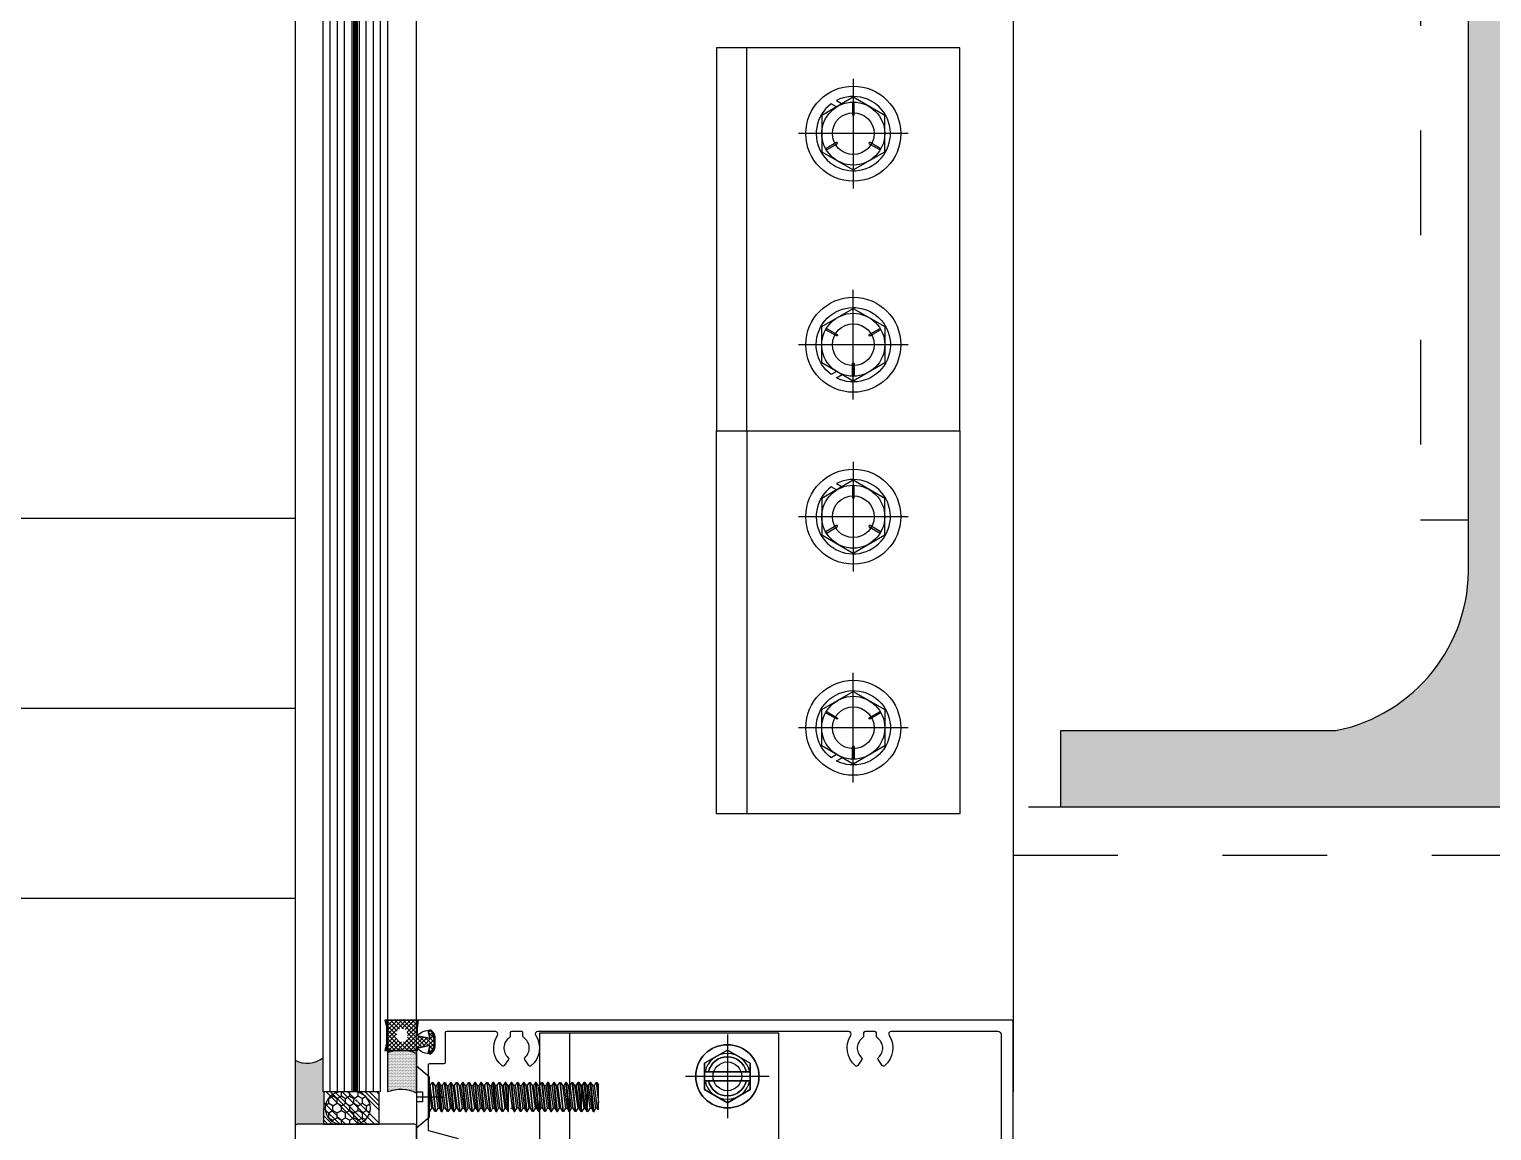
# Model space of a CAD drawing. Header units: millimetres. Extents: x -101 to 3415, y -52 to 1366.
# Drawn here: x 226.011 to 227.408, y 94.789 to 95.84 of the extents above; entities that cross this region are included whole.
import ezdxf

# ---------------------------------------------------------------- set-up
doc = ezdxf.new("R2010")
doc.units = ezdxf.units.MM
doc.linetypes.add('OCULTA2', pattern=[0.30000000000000004, 0.2, -0.1])
for name, color, linetype in [('00_ARQ', 8, 'Continuous'), ('A-CANCELERIA', 2, 'Continuous'), ('A-ESTRUCTURA', 6, 'Continuous')]:
    doc.layers.add(name, color=color, linetype=linetype)

# ---------------------------------------------------------------- blocks, each defined once
blk = doc.blocks.new('A$C4DC86443')
at = {"layer": 'A-ESTRUCTURA', "color": 8, "linetype": 'OCULTA2', "ltscale": 0.1}
for points in [[(0.004850000000004684, -0.3530000000000101), (0.004850000000004684, -0.05300000000001009), (0.0148500000000098, -0.05300000000001009), (0.0148500000000098, -0.3530000000000101)], [(-0.1000000000000085, -0.413), (0.1000000000000085, -0.413), (0.1000000000000085, -0.423), (-0.1000000000000085, -0.423)]]:
    blk.add_lwpolyline(points, close=True, dxfattribs=at)
blk = doc.blocks.new('AUDIT_I_220507212152-0')
at = {"layer": 'A-CANCELERIA'}
h = blk.add_hatch(dxfattribs=at)
h.set_pattern_fill('ANSI37', color=256, scale=0.0001999999999974023, angle=-90.00000000000001, style=0)
h.set_pattern_definition([(45.00000000000001, (250.76029820871, -66.06242761455995), (0.0004490128060476256, -0.0004490128060476256), []), (315, (250.76029820871, -66.06242761455995), (-0.0004490128060476256, -0.0004490128060476256), [])])
edge = h.paths.add_edge_path()
edge.add_line((282.3270639392422, -71.54865477431706), (282.3272671392422, -71.55043277431703))
edge.add_line((282.3272671392422, -71.550432774317), (282.3272671392422, -71.55164492880733))
edge.add_arc((282.3268861392421, -71.55164492880736), 0.000380999999994682, 281.39988778879234, 359.99999999986323, ccw=False)
edge.add_line((282.3269614459573, -71.55201841227237), (282.3247601405972, -71.55246226880534))
edge.add_arc((282.3247350383588, -71.552337774317), 0.0001269999999980112, 165.3678343818758, 281.3998877891481, ccw=False)
edge.add_line((282.3246121572853, -71.55230569251852), (282.3248936467103, -71.55122751971247))
edge.add_arc((282.32452500349, -71.551131274317), 0.0003809999999947416, 345.3678343822813, 525.3678343821576)
edge.add_line((282.3241563602696, -71.55103502892156), (282.323584139242, -71.55322677431697))
edge.add_line((282.3235841392421, -71.553226774317), (282.3241563602697, -71.55541851971243))
edge.add_arc((282.32452500349, -71.55532227431694), 0.0003809999999951913, 194.6321656178423, 374.63216561771)
edge.add_line((282.3248936467103, -71.5552260289215), (282.3246121572854, -71.55414785611545))
edge.add_arc((282.3247350383588, -71.55411577431697), 0.0001269999999979441, 78.60011221103349, 194.6321656173303, ccw=False)
edge.add_line((282.3247601405972, -71.55399127982865), (282.3269614459573, -71.55443513636162))
edge.add_arc((282.3268861392421, -71.55480861982663), 0.0003809999999945206, 360, 438.60011221118066, ccw=False)
edge.add_line((282.3272671392422, -71.55480861982663), (282.3272671392422, -71.55500477431697))
edge.add_line((282.3272671392422, -71.55500477431694), (282.3336171404256, -71.55500477431694))
edge.add_line((282.3336171404255, -71.55500477431694), (282.3336171404255, -71.55322677984022))
edge.add_line((282.3336171392421, -71.553226774317), (282.3336171392421, -71.55043277431703))
edge.add_line((282.3336171404255, -71.550432774317), (282.3336171404255, -71.54865477431703))
edge.add_line((282.3336171404255, -71.54865477431706), (282.3270639392421, -71.54865477431706))
edge = h.paths.add_edge_path(flags=16)
edge.add_line((282.331585139242, -71.55157577431702), (282.331585139242, -71.55208377431701))
edge.add_arc((282.330442139242, -71.55208377431698), 0.00114299999998541, 180, 360, ccw=False)
edge.add_line((282.329299139242, -71.55208377431698), (282.329299139242, -71.55157577431699))
edge.add_arc((282.330442139242, -71.55157577431702), 0.001142999999985183, 0, 180, ccw=False)

msp = doc.modelspace()

# ---------------------------------------------------------------- hatches: boundary and pattern name
at = {"layer": '00_ARQ'}
h = msp.add_hatch(dxfattribs=at)
h.set_pattern_fill('PLASTI', color=9, scale=0.2286459215875386)
h.set_pattern_definition([(0, (-3488.395460651146, -6.623347380706074), (0, 1.451901602080869), []), (0, (-3488.395460651146, -6.441859680445821), (0, 1.451901602080869), []), (0, (-3488.395460651146, -6.260371980186391), (0, 1.451901602080869), []), (0, (-3488.395460651146, -5.715908879404809), (0, 1.451901602080869), [])])
edge = h.paths.add_edge_path()
edge.add_line((226.264863185037, 169.1230504401843), (226.2648633632448, 80.53740597466133))
edge.add_line((226.2648633632448, 80.53740597466133), (213.917933543058, 80.53740597434918))
edge.add_line((213.917933543058, 80.53740597434918), (213.9179334248256, 179.9983814496445))
edge.add_line((213.9179334248256, 179.9983814496445), (255.1870279724881, 179.9983814496445))
edge.add_line((255.1870279724881, 179.9983814496445), (255.1870279724881, 163.5358751338373))
edge.add_line((255.1870279724881, 163.5358751338373), (242.2387789263361, 163.535875095341))
edge.add_line((242.2387789263361, 163.535875095341), (242.2387789263361, 175.3340046492597))
edge.add_line((242.2387789263361, 175.3340046492597), (234.0075257491843, 175.3340046492588))
edge.add_line((234.0075257491843, 175.3340046492588), (234.0075257491843, 163.535875095341))
edge.add_line((234.0075257491843, 163.535875095341), (227.23491947146, 163.5358742858918))
edge.add_line((227.23491947146, 163.5358742858918), (227.2349194471125, 163.7409483788618))
edge.add_line((227.2349194471125, 163.7409483788618), (226.9508009497627, 163.7409483788972))
edge.add_line((226.9508009497627, 163.7409483788972), (226.9508009497627, 169.1157337706937))
edge.add_line((226.9508009497627, 169.1157337706937), (227.002392721976, 169.1157337706937))
edge.add_arc((227.0023927219756, 169.1111608522638), 0.004572918429943229, 38.45059877829539, 89.99999999501449, ccw=False)
edge.add_line((227.0059739783809, 169.1140044741666), (227.1182459832772, 168.9099982576534))
edge.add_arc((227.1212533024272, 168.9116532942308), 0.003432654154160998, 208.8255805424185, 279.6250182301404)
edge.add_line((227.1218272396837, 168.9082689611255), (227.1886321916629, 168.9082689611255))
edge.add_line((227.1886321916629, 168.9082689611255), (227.1886321916629, 168.9155856306161))
edge.add_line((227.1886321916629, 168.9155856306161), (227.1253602710277, 168.9155856306161))
edge.add_arc((227.1253602710269, 168.9201585490485), 0.004572918432387496, 218.450598806381, 270.00000000997096, ccw=False)
edge.add_line((227.1217790146211, 168.9173149271424), (227.0095070097232, 169.1213211436581))
edge.add_arc((227.0064996905765, 169.119666107083), 0.003432654150171312, 28.82558053358185, 99.62501824054763)
edge.add_line((227.00592575332, 169.1230504401843), (226.264863185037, 169.1230504396803))
h = msp.add_hatch(color=9, dxfattribs=at)
edge = h.paths.add_edge_path()
edge.add_line((227.4302714479123, 96.78622243875667), (227.4302714479123, 95.32942415636214))
edge.add_arc((227.5877235092366, 95.32516294734302), 0.157509712454721, 178.4497522056292, 258.7548825868334)
edge.add_line((227.5570080534536, 95.17067712180032), (227.8196554523776, 95.17067712180032))
edge.add_line((227.8196554523776, 95.17067712180032), (227.8196554523776, 95.09751042689186))
edge.add_line((227.8196554523776, 95.09751042689186), (226.9965301346604, 95.09751042689186))
edge.add_line((226.9965301346604, 95.09751042689186), (226.9965301346604, 95.17067712180032))
edge.add_line((226.9965301346604, 95.17067712180032), (227.2591775335859, 95.17067712180032))
edge.add_arc((227.2284620778021, 95.32516294734208), 0.1575097124539426, 281.2451174135171, 361.5502477947198)
edge.add_line((227.3859141391256, 95.32942415636214), (227.3859141391256, 96.78622243875667))
edge.add_arc((227.2591775335855, 96.78622243875705), 0.1267366055400601, 359.9999999998265, 449.9999999998329)
edge.add_line((227.2591775335859, 96.91295904429711), (226.9965301346604, 96.91295904429711))
edge.add_line((226.9965301346604, 96.91295904429711), (226.9965301346604, 96.98612573920558))
edge.add_line((226.9965301346604, 96.98612573920558), (227.8196554523776, 96.98612573920558))
edge.add_line((227.8196554523776, 96.98612573920558), (227.8196554523776, 96.91295904429711))
edge.add_line((227.8196554523776, 96.91295904429711), (227.5570080534536, 96.91295904429711))
edge.add_arc((227.5570080534532, 96.78622243875625), 0.1267366055408559, 89.99999999980727, 179.9999999998137)
h = msp.add_hatch(dxfattribs=at)
h.set_pattern_fill('DOTS', color=9, scale=0.0004572918431691373, style=0)
h.set_pattern_definition([(180, (359.6272153526572, 103.249247425415), (-0.0003629754005155028, 0.0007259508010310053), [0, -0.0007259508010310056])])
edge = h.paths.add_edge_path()
edge.add_ellipse((226.3657652632752, 94.82931503898537), major_axis=(0.02549881139141499, 0.02549881139141496), ratio=0.9999999999973826, start_angle=20.33483453694745, end_angle=38.53274621865355)
edge.add_line((226.3698269797853, 94.86514632732025), (226.3617035467675, 94.86514632732025))
edge.add_ellipse((226.3657652632752, 94.82931503898537), major_axis=(-0.02549881139118176, 0.02549881139118176), ratio=0.9999999999814314, start_angle=-38.53274621911055, end_angle=-24.77257608018614)
edge.add_line((226.3532973491021, 94.86315185149608), (226.3532973491021, 94.82558607555336))
edge.add_ellipse((226.3657652632752, 94.79174926304367), major_axis=(0.02549881139108991, 0.02549881139108991), ratio=0.9999999999992651, start_angle=380.3348345365245, end_angle=425.22742392059166, ccw=False)
edge.add_line((226.3808139485471, 94.82451991815347), (226.3808139485471, 94.8620856940962))
h = msp.add_hatch(dxfattribs=at)
h.set_pattern_fill('DOTS', color=9, scale=0.1234505390398564, style=0)
h.set_pattern_definition([(270, (359.6272153526572, 108.3529020515836), (-0.000653355720927905, -0.0003266778604639525), [0, -0.0006533557209279045])])
edge = h.paths.add_edge_path()
edge.add_line((226.2921074237062, 94.8255831908835), (226.291471508735, 94.82558607555424))
edge.add_line((226.2914715087336, 94.82558607555438), (226.2914715087336, 94.84182457654549))
edge.add_line((226.2914715087336, 94.8418245765452), (226.2914715087336, 94.85806307753631))
edge.add_ellipse((226.2764012014143, 94.87774302788154), major_axis=(-0.01752733020670754, 0.01752733020670753), ratio=0.9999999999987094, start_angle=107.2597372482914, end_angle=172.4437937231586, ccw=False)
edge.add_line((226.264863561812, 94.85580453475131), (226.2648631850356, 94.79472343842801))
edge.add_line((226.264863185037, 94.79472343842858), (226.2913798806829, 94.79472343842858))
edge.add_line((226.291379880684, 94.79472343842858), (226.2921074237065, 94.82558319088348))
h = msp.add_hatch(dxfattribs=at)
h.set_pattern_fill('CALZAS', color=9, scale=0.1234505390398564, style=0)
h.set_pattern_definition([(135, (366.2342295572031, 88.71801132759538), (0.01662926188292936, 0.01662926188292935), [0.1234505390398564, -0.03086263475996409, 0.06172526951992818, -0.03086263475996409]), (135, (366.2363082149099, 88.72008998530298), (0.01662926188292936, 0.01662926188292935), [0.1543131737998204, -0.03086263475996409, 0.03086263475996409, -0.03086263475996409]), (135, (366.2383868726182, 88.72216864301058), (0.01662926188292936, 0.01662926188292935), [0.09258790427989226, -0.007715658689991023, 0.01543131737998205, -0.007715658689991023]), (135, (366.2419604175921, 88.72574218798438), (0.01662926188292936, 0.01662926188292935), [0.2469010780797127, -0.007715658689991023]), (135, (366.2446228457386, 88.72840461613254), (0.01662926188292936, 0.01662926188292935), [0.06172526951992818, -0.001234505390398564, 0, -0.001234505390398564, 0, -0.001234505390398564])])
h.paths.add_polyline_path([(226.3451541407119, 94.82558607555366), (226.2921074367918, 94.82558607555366), (226.291967436087, 94.79472344079326), (226.3451541407119, 94.79472344079326)])
h = msp.add_hatch(dxfattribs=at)
h.set_pattern_fill('HONEY', color=9, scale=0.001458077232754209, angle=90, style=0)
h.set_pattern_definition([(90, (380.9788904125732, 109.2723725757506), (0.004009172901497956, 0.00694409282099192), [0.004629395213994613, -0.009258790427989225]), (330.0000000000001, (380.9788904125732, 109.2723725757506), (0.004009174338467176, -0.006944091991357357), [0.004629395213994613, -0.009258790427989227]), (30.00000000000001, (380.9788904125732, 109.2723725757506), (0.00801834723996513, 8.296345651889533e-10), [-0.009258790427989223, 0.004629395213994612])])
edge = h.paths.add_edge_path()
edge.add_line((226.3213197484044, 94.82558607555366), (226.3089721129015, 94.82558607555366))
edge.add_arc((226.3089721129015, 94.81015475817347), 0.01543131738019099, 90, 270)
edge.add_line((226.3089721129015, 94.79472344079326), (226.3213197484044, 94.79472344079326))
edge.add_arc((226.3213197484044, 94.81015475817347), 0.0154313173802052, 270, 450)

# ---------------------------------------------------------------- linework, layer by layer
at = {"layer": '00_ARQ', "color": 9}
for p, q in [((226.5545848489521, 94.80843589859938), (226.5545848489521, 94.83244439595582)), ((226.3808139485471, 94.82081656588385), (226.4068539752637, 94.82081656588302))]:
    msp.add_line(p, q, dxfattribs=at)
for points in [[(226.3808139485421, 94.76893855976748), (226.3808139485421, 94.79298572942648, 0.4142135623766002), (226.3790762395424, 94.79472343842868, -2.393763305771752e-12), (226.2666008940384, 94.79472343842868, 0.4142135620982981), (226.264863185037, 94.79298572942648)], [(226.9508009497989, 94.60554174795355), (226.9508009497989, 94.89244665035896, 0.4142135623730611), (226.9490632407942, 94.89418435936281), (226.383100407763, 94.89418435936281, 0.4142135623661009), (226.3808139485471, 94.891897900147), (226.3808139485471, 94.88233684228871, 0.6693764950696606), (226.3837922817631, 94.88110894836234, -0.1997729274168758), (226.3912085895334, 94.88419527633927), (226.3924291613638, 94.88419527633927, -0.4142135623728854), (226.3982367677721, 94.87838766993094), (226.3982367677721, 94.86816628265242, -0.4142135623730951), (226.3924291613638, 94.86235867624409), (226.3912085895334, 94.86235867624409, -0.1997729274166992), (226.3837922817631, 94.86544500422103, 0.66937649506806), (226.3808139485471, 94.86421711029466), (226.3808139485471, 94.77816971841277, 0.414213562393296)], [(226.939838749734, 94.6183809898118), (226.939838749734, 94.87960740851143, 0.4142135623687304), (226.9362089957292, 94.88323716251787), (226.8343395850044, 94.8832371625187, 0.5970487495917217), (226.8323112051625, 94.87947269712826, -0.3856128826082559), (226.8278171990338, 94.85046649898995, -0.4340307394782364), (226.8258320155122, 94.85074185995363), (226.8218018575537, 94.85645955845617, -0.3846867488488713), (226.8220228920362, 94.85828507499437, 0.496295237586124), (226.8207433486107, 94.87758632255192, -0.2519731040391186), (226.8201272560855, 94.8787312394046), (226.8201272560855, 94.88186528699744, 0.4142135623731348), (226.8187553805576, 94.88323716252692), (226.8093550905118, 94.88323716252692, 0.414213562373199), (226.8079832149839, 94.88186528699744), (226.8079832149839, 94.87873123940378, -0.2519741287133183), (226.8073671180458, 94.87758631964046, 0.4962888914232228), (226.806087396355, 94.85828523381183, -0.3847374017106069), (226.8063086135173, 94.85645955845699), (226.8022784555556, 94.85074185995445, -0.4339374045957674), (226.8002936068674, 94.85046622765427, -0.3856198827278503), (226.7957993219585, 94.87947278223265, 0.5970355652160719), (226.7937708785685, 94.8832371625195), (226.4966678360814, 94.8832371625261, 0.5970659097665683), (226.4946393333355, 94.87947269712826, -0.3856128826082559), (226.4901453272068, 94.85046649898995, -0.4340307394782364), (226.4881601436886, 94.85074185995363), (226.4841299857301, 94.85645955845617, -0.3846867488488713), (226.4843510202126, 94.85828507499437, 0.496295237586124), (226.4830714767887, 94.87758632255192, -0.2519731040391186), (226.4824553842618, 94.8787312394046), (226.4824553842618, 94.88186528699744, 0.4142135623731348), (226.4810835087324, 94.88323716252692), (226.4716832186881, 94.88323716252692, 0.414213562373199), (226.4703113431586, 94.88186528699744), (226.4703113431586, 94.87873123940378, -0.2519741287133183), (226.4696952462222, 94.87758631964046, 0.4962888914232228), (226.4684155245313, 94.85828523381183, -0.3847374017106069), (226.468636741692, 94.85645955845699), (226.4646065837319, 94.85074185995445, -0.4339374045957674), (226.4626217350437, 94.85046622765427, -0.3856198827278503), (226.4581274501348, 94.87947278223265, 0.59705485506957), (226.456098868586, 94.88323716252692), (226.4095977263244, 94.88323716252775, 0.4142135623757464), (226.4082258507948, 94.88186528699826), (226.4082258507948, 94.85374146875003, -0.4142135623559416), (226.4068539752637, 94.85236959322137), (226.3931480241415, 94.85236959322054, 0.4142135623567552), (226.3917761486103, 94.85099771769106), (226.3917761486103, 94.78953574690742, 0.339454258848186), (226.3923957236284, 94.7887283010245), (226.4207217673928, 94.78113836047194, 0.2218367978397575)], [(226.264863185037, 94.79298572942565), (226.264863185037, 94.70500277880251, 0.4142135623758992)]]:
    msp.add_lwpolyline(points, format="xyb", dxfattribs=at)
for points in [[(226.264863185037, 169.1230504401843), (226.2648633632448, 80.53740597466133), (213.917933543058, 80.53740597434918), (213.9179334248256, 179.9983814496445)], [(226.3808294030013, 94.82558607555366), (226.380829403003, 97.69351276583605), (226.9508884739885, 97.69351276583605), (226.9508009497989, 96.51735724395041)], [(226.2914715087929, 94.82558607555366), (226.2914715087929, 97.65715808939589), (226.3189090109687, 97.65715808939589), (226.3189090109687, 94.82558607555366)], [(226.2983308843368, 94.82558607555366), (226.2983308843368, 97.65715808939589)], [(226.3051902598808, 94.82558607555366), (226.3051902598808, 97.65715808939589)], [(226.3120496354247, 94.82558607555366), (226.3120496354263, 97.65715808939589)], [(226.3532973491598, 94.82558607555366), (226.3532973491615, 97.65715808939589), (226.3258598469857, 97.65715808939589), (226.3258598469857, 94.82558607555366)], [(226.3327192225313, 94.82558607555366), (226.3327192225313, 97.65715808939589)], [(226.3395785980736, 94.82558607555366), (226.3395785980736, 97.65715808939589)], [(226.3464379736175, 94.82558607555366), (226.3464379736191, 97.65715808939589)], [(226.9508009497989, 96.03079872280908), (226.9508009504693, 94.82558607555366)], [(226.7981116336705, 95.79313537177308), (226.7981116336705, 95.68845326626536)], [(226.8504526864235, 95.74079431901922), (226.7457705809157, 95.74079431901922)], [(226.7981116336705, 95.48682920397086), (226.7981116336705, 95.59151130947858)], [(226.8504526864235, 95.53917025672472), (226.7457705809157, 95.53917025672472)], [(226.7981116336705, 95.42730189724146), (226.7981116336705, 95.32261979173373)], [(226.8504526864235, 95.37496084448841), (226.7457705809157, 95.37496084448841)], [(226.7981116336705, 95.12099572943923), (226.7981116336705, 95.22567783494696)], [(226.8504526864235, 95.17333678219391), (226.7457705809157, 95.17333678219391)], [(226.5272806697327, 94.6163795646375), (226.5272806697327, 94.88160883367586)], [(226.6778001727741, 94.88033620343252), (226.6778001727741, 94.8005689321483)], [(226.7176838084188, 94.84045256779041), (226.6379165371329, 94.84045256779041)], [(226.6995786968063, 94.84480827259665), (226.6560216487437, 94.84480827259665)], [(226.6995786968063, 94.83609686298497), (226.6560216487437, 94.83609686298497)], [(226.3939323965408, 94.83156343089014), (226.3932064457384, 94.83156343089014)], [(226.3935694211405, 94.80692624169795), (226.3953842981419, 94.81006970087672), (226.3932064457384, 94.826189998387)], [(226.395747273544, 94.83470689006809), (226.3986510767464, 94.80692624169795)], [(226.3993770275471, 94.80692624169795), (226.3964732243446, 94.83470689006809)], [(226.3982881013478, 94.83156343089014), (226.3997400029491, 94.83156343089014)], [(226.4044586831548, 94.80692624169795), (226.4015548799506, 94.83470689006809)], [(226.4051846339571, 94.80692624169795), (226.4022808307529, 94.83470689006809)], [(226.4055476093557, 94.83156343089014), (226.4040957077561, 94.83156343089014)], [(226.4073624863606, 94.83470689006809), (226.4102662895648, 94.80692624169795)], [(226.4109922403637, 94.80692624169795), (226.4080884371613, 94.83470689006809)], [(226.4099033141628, 94.83156343089014), (226.4113552157658, 94.83156343089014)], [(226.4160738959731, 94.80692624169795), (226.4131700927672, 94.83470689006809)], [(226.4167998467738, 94.80692624169795), (226.4138960435679, 94.83470689006809)], [(226.4171628221741, 94.83156343089014), (226.4157109205728, 94.83156343089014)], [(226.4189776991756, 94.83470689006809), (226.4218815023797, 94.80692624169795)], [(226.4226074531821, 94.80692624169795), (226.4197036499779, 94.83470689006809)], [(226.4215185269794, 94.83156343089014), (226.4229704285824, 94.83156343089014)], [(226.4276891087881, 94.80692624169795), (226.4247853055856, 94.83470689006809)], [(226.4284150595904, 94.80692624169795), (226.4255112563862, 94.83470689006809)], [(226.4287780349907, 94.83156343089014), (226.4273261333894, 94.83156343089014)], [(226.4305929119939, 94.83470689006809), (226.4334967151964, 94.80692624169795)], [(226.4342226659987, 94.80692624169795), (226.4313188627946, 94.83470689006809)], [(226.4331337397961, 94.83156343089014), (226.4345856413991, 94.83156343089014)], [(226.4393043216064, 94.80692624169795), (226.4364005184005, 94.83470689006809)], [(226.4400302724054, 94.80692624169795), (226.4371264692029, 94.83470689006809)], [(226.4389413462061, 94.83156343089014), (226.4403932478057, 94.83156343089014)], [(226.4451119280147, 94.80692624169795), (226.4422081248089, 94.83470689006809)], [(226.4458378788137, 94.80692624169795), (226.4429340756112, 94.83470689006809)], [(226.446200854214, 94.83156343089014), (226.4447489526144, 94.83156343089014)], [(226.4480157312156, 94.83470689006809), (226.4509195344215, 94.80692624169795)], [(226.451645485222, 94.80692624169795), (226.4487416820195, 94.83470689006809)], [(226.4505565590212, 94.83156343089014), (226.4520084606223, 94.83156343089014)], [(226.4567271408298, 94.80692624169795), (226.4538233376256, 94.83470689006809)], [(226.4574530916303, 94.80692624169795), (226.4545492884262, 94.83470689006809)], [(226.4578160670306, 94.83156343089014), (226.4563641654295, 94.83156343089014)], [(226.4596309440356, 94.83470689006809), (226.4625347472381, 94.80692624169795)], [(226.4632606980387, 94.80692624169795), (226.4603568948345, 94.83470689006809)], [(226.4621717718378, 94.83156343089014), (226.4636236734407, 94.83156343089014)], [(226.4687053290468, 94.826189998387), (226.4679793782444, 94.83156343089014), (226.4661645012428, 94.83470689006809), (226.4654385504423, 94.83470689006809), (226.4636236734407, 94.83156343089014), (226.4665274766431, 94.81006970087672), (226.4683423536464, 94.80692624169795), (226.4687053290468, 94.80692624169795)], [(226.4683423536464, 94.80692624169795), (226.4654385504423, 94.83470689006809)], [(226.4687053290468, 94.81039882274402), (226.4661645012428, 94.83470689006809)], [(226.4687053290468, 94.80692624169795), (226.4687053290468, 94.83156343089014), (226.4679793782444, 94.83156343089014)], [(226.4679793782444, 94.83156343089014), (226.469431279849, 94.83156343089014)], [(226.4741499600548, 94.80692624169795), (226.4712461568506, 94.83470689006809)], [(226.4748759108553, 94.80692624169795), (226.4719721076528, 94.83470689006809)], [(226.4752388862556, 94.83156343089014), (226.4737869846545, 94.83156343089014)], [(226.4770537632572, 94.83470689006809), (226.4799575664631, 94.80692624169795)], [(226.4806835172637, 94.80692624169795), (226.4777797140596, 94.83470689006809)], [(226.4795945910628, 94.83156343089014), (226.4810464926639, 94.83156343089014)], [(226.485765172873, 94.80692624169795), (226.4828613696673, 94.83470689006809)], [(226.4864911236721, 94.80692624169795), (226.4835873204695, 94.83470689006809)], [(226.4868540990723, 94.83156343089014), (226.4854021974711, 94.83156343089014)], [(226.4886689760756, 94.83470689006809), (226.4915727792797, 94.80692624169795)], [(226.4922987300804, 94.80692624169795), (226.4893949268762, 94.83470689006809)], [(226.4912098038777, 94.83156343089014), (226.4926617054807, 94.83156343089014)], [(226.4973803856864, 94.80692624169795), (226.4944765824839, 94.83470689006809)], [(226.4981063364903, 94.80692624169795), (226.4952025332846, 94.83470689006809)], [(226.498469311889, 94.83156343089014), (226.497017410286, 94.83156343089014)], [(226.5002841888922, 94.83470689006809), (226.5031879920947, 94.80692624169795)], [(226.503913942897, 94.80692624169795), (226.5010101396929, 94.83470689006809)], [(226.5028250166961, 94.83156343089014), (226.504276918299, 94.83156343089014)], [(226.508995598503, 94.80692624169795), (226.5060917953006, 94.83470689006809)], [(226.5097215493054, 94.80692624169795), (226.5068177461012, 94.83470689006809)], [(226.5086326231027, 94.83156343089014), (226.5100845247057, 94.83156343089014)], [(226.5148032049113, 94.80692624169795), (226.5118994017072, 94.83470689006809)], [(226.5155291557137, 94.80692624169795), (226.5126253525095, 94.83470689006809)], [(226.515892131114, 94.83156343089014), (226.5144402295127, 94.83156343089014)], [(226.5177070081172, 94.83470689006809), (226.5206108113214, 94.80692624169795)], [(226.521336762122, 94.80692624169795), (226.5184329589179, 94.83470689006809)], [(226.5202478359193, 94.83156343089014), (226.5216997375223, 94.83156343089014)], [(226.5264184177297, 94.80692624169795), (226.5235146145255, 94.83470689006809)], [(226.5271443685303, 94.80692624169795), (226.5242405653262, 94.83470689006809)], [(226.5275073439307, 94.83156343089014), (226.5260554423277, 94.83156343089014)], [(226.5293222209339, 94.83470689006809), (226.5322260241363, 94.80692624169795)], [(226.5329519749387, 94.80692624169795), (226.5300481717328, 94.83470689006809)], [(226.5318630487377, 94.83156343089014), (226.5333149503406, 94.83156343089014)], [(226.5333149503406, 94.83156343089014), (226.5318630487377, 94.83156343089014)], [(226.538396605945, 94.826189998387), (226.5376706551443, 94.83156343089014), (226.5358557781428, 94.83470689006809), (226.5351298273422, 94.83470689006809), (226.5333149503406, 94.83156343089014), (226.5362187535414, 94.81006970087672), (226.5380336305446, 94.80692624169795), (226.538396605945, 94.80692624169795)], [(226.5380336305446, 94.80692624169795), (226.5351298273422, 94.83470689006809)], [(226.5351298273422, 94.83470689006809), (226.5380336305446, 94.80692624169795)], [(226.538396605945, 94.81039882274402), (226.5358557781428, 94.83470689006809)], [(226.538759581347, 94.80692624169795), (226.5358557781428, 94.83470689006809)], [(226.538396605945, 94.80692624169795), (226.538396605945, 94.83156343089014), (226.5376706551443, 94.83156343089014)], [(226.5376706551443, 94.83156343089014), (226.5391225567473, 94.83156343089014)], [(226.5391225567473, 94.83156343089014), (226.5376706551443, 94.83156343089014)], [(226.5442042123533, 94.826189998387), (226.5434782615527, 94.83156343089014), (226.5416633845495, 94.83470689006809), (226.5409374337505, 94.83470689006809), (226.5391225567473, 94.83156343089014), (226.5420263599498, 94.81006970087672), (226.543841236953, 94.80692624169795), (226.5442042123533, 94.80692624169795)], [(226.543841236953, 94.80692624169795), (226.5409374337505, 94.83470689006809)], [(226.5409374337505, 94.83470689006809), (226.543841236953, 94.80692624169795)], [(226.5442042123533, 94.81039882274402), (226.5416633845495, 94.83470689006809)], [(226.5445671877536, 94.80692624169795), (226.5416633845495, 94.83470689006809)], [(226.5442042123533, 94.80692624169795), (226.5442042123533, 94.83156343089014), (226.5434782615527, 94.83156343089014)], [(226.5434782615527, 94.83156343089014), (226.5449301631556, 94.83156343089014)], [(226.5496488433613, 94.80692624169795), (226.5467450401588, 94.83470689006809)], [(226.5503747941636, 94.80692624169795), (226.5474709909595, 94.83470689006809)], [(226.5507377695623, 94.83156343089014), (226.5492858679611, 94.83156343089014)], [(226.5545848489521, 94.80843589859938), (226.5536415727681, 94.81006970087672), (226.5507377695623, 94.83156343089014), (226.5525526465655, 94.83470689006809), (226.5532785973678, 94.83470689006809), (226.5545848489521, 94.83244439595582)], [(226.5525526465655, 94.83470689006809), (226.5545848489521, 94.81526483565439)], [(226.5545848489521, 94.82220999774734), (226.5532785973678, 94.83470689006809)], [(226.3935694211405, 94.80692624169795), (226.3932064457384, 94.81039882274402)], [(226.3968361997449, 94.81006970087672), (226.3953842981419, 94.81006970087672)], [(226.4011919045503, 94.81006970087672), (226.4026438061533, 94.81006970087672)], [(226.4084514125616, 94.81006970087672), (226.4069995109586, 94.81006970087672)], [(226.4128071173669, 94.81006970087672), (226.4142590189715, 94.81006970087672)], [(226.4200666253782, 94.81006970087672), (226.4186147237752, 94.81006970087672)], [(226.4235579317126, 94.81646791248448), (226.4244223301853, 94.81006970087672), (226.4235579317126, 94.80857251880546)], [(226.4244223301853, 94.81006970087672), (226.4258742317849, 94.81006970087672)], [(226.4316818381949, 94.81006970087672), (226.4302299365919, 94.81006970087672)], [(226.4360375430003, 94.81006970087672), (226.4374894446032, 94.81006970087672)], [(226.4418451494087, 94.81006970087672), (226.4432970510115, 94.81006970087672)], [(226.4491046574199, 94.81006970087672), (226.447652755817, 94.81006970087672)], [(226.4534603622253, 94.81006970087672), (226.4549122638282, 94.81006970087672)], [(226.4607198702348, 94.81006970087672), (226.4592679686336, 94.81006970087672)], [(226.465075575042, 94.81006970087672), (226.4665274766431, 94.81006970087672)], [(226.4708831814503, 94.81006970087672), (226.4723350830515, 94.81006970087672)], [(226.4781426894615, 94.81006970087672), (226.4766907878586, 94.81006970087672)], [(226.4824983942669, 94.81006970087672), (226.4839502958681, 94.81006970087672)], [(226.4897579022781, 94.81006970087672), (226.4883060006753, 94.81006970087672)], [(226.4932492086109, 94.81646791248448), (226.4941136070836, 94.81006970087672), (226.4932492086109, 94.80857251880546)], [(226.4941136070836, 94.81006970087672), (226.4955655086849, 94.81006970087672)], [(226.5013731150932, 94.81006970087672), (226.4999212134919, 94.81006970087672)], [(226.5057288199002, 94.81006970087672), (226.5071807215015, 94.81006970087672)], [(226.5115364263086, 94.81006970087672), (226.5129883279099, 94.81006970087672)], [(226.5187959343182, 94.81006970087672), (226.5173440327169, 94.81006970087672)], [(226.5231516391235, 94.81006970087672), (226.5246035407265, 94.81006970087672)], [(226.5304111471348, 94.81006970087672), (226.5289592455318, 94.81006970087672)], [(226.5347668519419, 94.81006970087672), (226.5362187535414, 94.81006970087672)], [(226.5362187535414, 94.81006970087672), (226.5347668519419, 94.81006970087672)], [(226.5405744583485, 94.81006970087672), (226.5420263599498, 94.81006970087672)], [(226.5420263599498, 94.81006970087672), (226.5405744583485, 94.81006970087672)], [(226.5463820647568, 94.81006970087672), (226.5478339663598, 94.81006970087672)], [(226.5536415727681, 94.81006970087672), (226.5521896711653, 94.81006970087672)], [(226.3932064457384, 94.80692624169795), (226.3935694211405, 94.80692624169795)]]:
    msp.add_lwpolyline(points, dxfattribs=at)
at = {"layer": '00_ARQ', "color": 9, "const_width": 0.004572918431750771}
msp.add_lwpolyline([(226.3224731205188, 94.82558607555366), (226.3224731205204, 97.65386289649416)], dxfattribs=at)
at = {"layer": '00_ARQ', "color": 9}
for points in [[(227.4302714479123, 96.78622243875667), (227.4302714479123, 95.32942415636214, 0.3654787225960788), (227.5570080534536, 95.17067712180032), (227.8196554523776, 95.17067712180032), (227.8196554523776, 95.09751042689186), (226.9965301346604, 95.09751042689186), (226.9965301346604, 95.17067712180032), (227.2591775335859, 95.17067712180032, 0.3654787225960811), (227.3859141391256, 95.32942415636214), (227.3859141391256, 96.78622243875667, 0.414213562373095), (227.2591775335859, 96.91295904429711), (226.9965301346604, 96.91295904429711), (226.9965301346604, 96.98612573920558), (227.8196554523776, 96.98612573920558), (227.8196554523776, 96.91295904429711), (227.5570080534536, 96.91295904429711, 0.414213562373095)], [(226.7822118655847, 95.76634039409717), (226.7770122229114, 95.76934240919476, 23.87329820484328), (226.7820655150335, 95.77245976807306), (226.7874382236269, 95.7693578333195)], [(226.7988085464395, 95.75885413701941), (226.7988085464395, 95.77017084027719, 0.9999999999999999), (226.797414720903, 95.77017084027719), (226.797414720903, 95.75885413701941, 0.9999999999999999)], [(226.7821229161092, 95.73236795418151), (226.7723223636025, 95.72670960255262, 0.9999999999999999), (226.7730192763715, 95.72550251422784), (226.78281982888, 95.73116086585756, 0.9999999999999999)], [(226.813403438461, 95.73116086585756), (226.8232039909694, 95.72550251422784, 0.9999999999999999), (226.8239009037385, 95.72670960255262), (226.8141003512301, 95.73236795418151, 0.9999999999999999)], [(226.7822118655847, 95.51362418164594), (226.7770122229114, 95.51062216654917, -23.87329820484328), (226.7820655150335, 95.50750480767087), (226.7874382236269, 95.5106067424236)], [(226.7821229161092, 95.54759662156242), (226.7723223636025, 95.55325497319214, -0.9999999999999999), (226.7730192763715, 95.55446206151609), (226.78281982888, 95.54880370988721, -0.9999999999999999)], [(226.813403438461, 95.54880370988721), (226.8232039909694, 95.55446206151609, -0.9999999999999999), (226.8239009037385, 95.55325497319214), (226.8141003512301, 95.54759662156242, -0.9999999999999999)], [(226.7988085464395, 95.52111043872453), (226.7988085464395, 95.50979373546592, -0.9999999999999999), (226.797414720903, 95.50979373546592), (226.797414720903, 95.52111043872453, -0.9999999999999999)], [(226.7822118655847, 95.40050691956638), (226.7770122229114, 95.40350893466314, 23.87329820484328), (226.7820655150335, 95.40662629354144), (226.7874382236269, 95.4035243587887)], [(226.7988085464395, 95.39302066248779), (226.7988085464395, 95.40433736574558, 0.9999999999999999), (226.797414720903, 95.40433736574558), (226.797414720903, 95.39302066248779, 0.9999999999999999)], [(226.7821229161092, 95.36653447964989), (226.7723223636025, 95.36087612802099, 0.9999999999999999), (226.7730192763715, 95.35966903969621), (226.78281982888, 95.36532739132593, 0.9999999999999999)], [(226.813403438461, 95.36532739132593), (226.8232039909694, 95.35966903969621, 0.9999999999999999), (226.8239009037385, 95.36087612802099), (226.8141003512301, 95.36653447964989, 0.9999999999999999)], [(226.7822118655847, 95.14779070711513), (226.7770122229114, 95.14478869201754, -23.87329820484328), (226.7820655150335, 95.14167133314008), (226.7874382236269, 95.14477326789198)], [(226.7821229161092, 95.18176314703081), (226.7723223636025, 95.18742149866051, -0.9999999999999999), (226.7730192763715, 95.18862858698448), (226.78281982888, 95.18297023535558, -0.9999999999999999)], [(226.813403438461, 95.18297023535558), (226.8232039909694, 95.18862858698448, -0.9999999999999999), (226.8239009037385, 95.18742149866051), (226.8141003512301, 95.18176314703081, -0.9999999999999999)], [(226.7988085464395, 95.15527696419291), (226.7988085464395, 95.14396026093512, -0.9999999999999999), (226.797414720903, 95.14396026093512), (226.797414720903, 95.15527696419291, -0.9999999999999999)], [(226.3827926196451, 94.86775123522567), (226.3928590095005, 94.86978095494605, -0.5544918979837626), (226.3935357251145, 94.86906494435853), (226.3922484969346, 94.86413454806073, 0.9999999999999999), (226.3956200476898, 94.86325430337499), (226.3982367677721, 94.87327697629168), (226.3956200476898, 94.88329964920838, 0.9999999999999999), (226.3922484969346, 94.88241940452181), (226.3935357251145, 94.87748900822483, -0.5544918979855612), (226.3928590095005, 94.8767729976373), (226.3827926196451, 94.8788027173577, -0.357068155508864), (226.3813947091883, 94.88051062677864), (226.3813947091883, 94.88605371038985), (226.3823239262132, 94.89418435936116), (226.3506143952264, 94.89418435936116), (226.3523566771466, 94.88605371038985), (226.3523566771466, 94.87327697629168), (226.3506143952264, 94.86514632732035), (226.3813947091883, 94.86514632732035), (226.3813947091883, 94.86604332580472, -0.3570681555088639)], [(226.3823239262132, 94.89418435936116), (226.3813947091883, 94.88605371038985), (226.3813947091883, 94.88051062677864, 0.3570681555088641), (226.3827926196451, 94.8788027173577), (226.3928590095005, 94.8767729976373, 0.5544918979855613), (226.3935357251145, 94.87748900822483), (226.3922484969346, 94.88241940452181, -1), (226.3956200476898, 94.88329964920838), (226.3982367677721, 94.87327697629168), (226.3956200476898, 94.86325430337499, -1), (226.3922484969346, 94.86413454806073), (226.3935357251145, 94.86906494435853, 0.5544918979837625), (226.3928590095005, 94.86978095494605), (226.3827926196451, 94.86775123522567, 0.3570681555088639), (226.3813947091883, 94.86604332580472), (226.3813947091883, 94.86514632732035), (226.3523566717355, 94.86514632732035), (226.3523566717355, 94.87327695103404), (226.3523566771466, 94.87327697629168), (226.3523566771466, 94.88605371038985), (226.3523566717355, 94.88605371038985), (226.3523566717355, 94.89418435936116)], [(226.6476006194519, 94.84045256779041, 1), (226.7079997260981, 94.84045256779041, 1)], [(226.6564616642838, 94.84480827259665), (226.659686085098, 94.84480827259665, -0.788044628104736), (226.695914260452, 94.84480827259665), (226.6991386812662, 94.84480827259665, 0.8164965809277714)], [(226.6564616642838, 94.84480827259665), (226.659686085098, 94.84480827259665, -0.7880446281047175), (226.695914260452, 94.84480827259665), (226.6991386812662, 94.84480827259665, 0.8164965809277711)], [(226.659686085098, 94.84480827259665), (226.695914260452, 94.84480827259665, 0.7880446281047175)], [(226.659686085098, 94.84480827259665), (226.695914260452, 94.84480827259665, 0.7880446281047363)], [(226.659686085098, 94.83609686298497), (226.6564616642838, 94.83609686298497, 0.8164965809277903), (226.6991386812662, 94.83609686298497), (226.695914260452, 94.83609686298497, -0.7880446281047366)], [(226.6991386812662, 94.83609686298497), (226.695914260452, 94.83609686298497, -0.7880446281047175), (226.659686085098, 94.83609686298497), (226.6564616642838, 94.83609686298497, 0.8164965809277903)], [(226.695914260452, 94.83609686298497), (226.659686085098, 94.83609686298497, 0.7880446281047175)], [(226.695914260452, 94.83609686298497), (226.659686085098, 94.83609686298497, 0.7880446281047363)], [(226.3213197484044, 94.82558607555366), (226.3089721129015, 94.82558607555366, 1), (226.3089721129015, 94.79472344079326), (226.3213197484044, 94.79472344079326, 1)]]:
    msp.add_lwpolyline(points, format="xyb", close=True, dxfattribs=at)
for points in [[(226.6674404894848, 95.45706555060698), (226.8997447458146, 95.45706555060698), (226.8997447458146, 95.82289902513779), (226.6674404894848, 95.82289902513779)], [(226.6674404894848, 95.45706555060698), (226.6964785215264, 95.45706555060698), (226.6964785215264, 95.82289902513779), (226.6674404894848, 95.82289902513779)], [(226.7981116336705, 95.77552012948148), (226.7680381996435, 95.75815722425034), (226.7680381996435, 95.72343141378809), (226.7981116336705, 95.70606850855779), (226.8281850676958, 95.72343141378809), (226.8281850676958, 95.75815722425034)], [(226.7981116336705, 95.50444444626247), (226.7680381996435, 95.52180735149359), (226.7680381996435, 95.55653316195584), (226.7981116336705, 95.57389606718698), (226.8281850676958, 95.55653316195584), (226.8281850676958, 95.52180735149359)], [(226.6674404894848, 95.45706555060698), (226.8997447458146, 95.45706555060698), (226.8997447458146, 95.09123207607536), (226.6674404894848, 95.09123207607536)], [(226.6674404894848, 95.45706555060698), (226.6964785215264, 95.45706555060698), (226.6964785215264, 95.09123207607536), (226.6674404894848, 95.09123207607536)], [(226.7981116336705, 95.40968665494985), (226.7680381996435, 95.39232374971955), (226.7680381996435, 95.35759793925729), (226.7981116336705, 95.34023503402616), (226.8281850676958, 95.35759793925729), (226.8281850676958, 95.39232374971955)], [(226.7981116336705, 95.13861097173167), (226.7680381996435, 95.15597387696279), (226.7680381996435, 95.19069968742505), (226.7981116336705, 95.20806259265618), (226.8281850676958, 95.19069968742505), (226.8281850676958, 95.15597387696279)], [(226.4982426376927, 94.6163795646375), (226.7268885592772, 94.6163795646375), (226.7268885592772, 94.88160883367586), (226.4982426376927, 94.88160883367586)], [(226.6995786968063, 94.85302640450219), (226.6778001727741, 94.86560024121314), (226.6560216487437, 94.85302640450219), (226.6560216487437, 94.82787873107861), (226.6778001727741, 94.81530489436683), (226.6995786968063, 94.82787873107861)], [(226.6995786968063, 94.85302640450219), (226.6995786968063, 94.82787873107861), (226.6778001727741, 94.81530489436683), (226.6560216487437, 94.82787873107861), (226.6560216487437, 94.85302640450219), (226.6778001727741, 94.86560024121314)], [(226.3808139485471, 94.8255965290855), (226.3864790901215, 94.8255965290855), (226.3864790901215, 94.81603660268053), (226.3808139485471, 94.81603660268053), (226.3808139485471, 94.79142864397026), (226.3932064457384, 94.80182718379385), (226.3932064457384, 94.839805947973), (226.3808139485471, 94.85020448779659)], [(226.6995786968063, 94.84480827259665), (226.6560216487437, 94.84480827259665), (226.6560216487437, 94.83609686298497), (226.6995786968063, 94.83609686298497)], [(226.3451541407119, 94.82558607555366), (226.2921074367918, 94.82558607555366), (226.291967436087, 94.79472344079326), (226.3451541407119, 94.79472344079326)], [(226.395747273544, 94.83470689006809), (226.3964732243446, 94.83470689006809), (226.3982881013478, 94.83156343089014), (226.4011919045503, 94.81006970087672), (226.3993770275471, 94.80692624169795), (226.3986510767464, 94.80692624169795), (226.3968361997449, 94.81006970087672), (226.3939323965408, 94.83156343089014)], [(226.4051846339571, 94.80692624169795), (226.4069995109586, 94.81006970087672), (226.4040957077561, 94.83156343089014), (226.4022808307529, 94.83470689006809), (226.4015548799506, 94.83470689006809), (226.3997400029491, 94.83156343089014), (226.4026438061533, 94.81006970087672), (226.4044586831548, 94.80692624169795)], [(226.4073624863606, 94.83470689006809), (226.4080884371613, 94.83470689006809), (226.4099033141628, 94.83156343089014), (226.4128071173669, 94.81006970087672), (226.4109922403637, 94.80692624169795), (226.4102662895648, 94.80692624169795), (226.4084514125616, 94.81006970087672), (226.4055476093557, 94.83156343089014)], [(226.4167998467738, 94.80692624169795), (226.4186147237752, 94.81006970087672), (226.4157109205728, 94.83156343089014), (226.4138960435679, 94.83470689006809), (226.4131700927672, 94.83470689006809), (226.4113552157658, 94.83156343089014), (226.4142590189715, 94.81006970087672), (226.4160738959731, 94.80692624169795)], [(226.4189776991756, 94.83470689006809), (226.4197036499779, 94.83470689006809), (226.4215185269794, 94.83156343089014), (226.4244223301853, 94.81006970087672), (226.4226074531821, 94.80692624169795), (226.4218815023797, 94.80692624169795), (226.4200666253782, 94.81006970087672), (226.4171628221741, 94.83156343089014)], [(226.4284150595904, 94.80692624169795), (226.4302299365919, 94.81006970087672), (226.4273261333894, 94.83156343089014), (226.4255112563862, 94.83470689006809), (226.4247853055856, 94.83470689006809), (226.4229704285824, 94.83156343089014), (226.4258742317849, 94.81006970087672), (226.4276891087881, 94.80692624169795)], [(226.4305929119939, 94.83470689006809), (226.4313188627946, 94.83470689006809), (226.4331337397961, 94.83156343089014), (226.4360375430003, 94.81006970087672), (226.4342226659987, 94.80692624169795), (226.4334967151964, 94.80692624169795), (226.4316818381949, 94.81006970087672), (226.4287780349907, 94.83156343089014)], [(226.4400302724054, 94.80692624169795), (226.4418451494087, 94.81006970087672), (226.4389413462061, 94.83156343089014), (226.4371264692029, 94.83470689006809), (226.4364005184005, 94.83470689006809), (226.4345856413991, 94.83156343089014), (226.4374894446032, 94.81006970087672), (226.4393043216064, 94.80692624169795)], [(226.4458378788137, 94.80692624169795), (226.447652755817, 94.81006970087672), (226.4447489526144, 94.83156343089014), (226.4429340756112, 94.83470689006809), (226.4422081248089, 94.83470689006809), (226.4403932478057, 94.83156343089014), (226.4432970510115, 94.81006970087672), (226.4451119280147, 94.80692624169795)], [(226.4480157312156, 94.83470689006809), (226.4487416820195, 94.83470689006809), (226.4505565590212, 94.83156343089014), (226.4534603622253, 94.81006970087672), (226.451645485222, 94.80692624169795), (226.4509195344215, 94.80692624169795), (226.4491046574199, 94.81006970087672), (226.446200854214, 94.83156343089014)], [(226.4574530916303, 94.80692624169795), (226.4592679686336, 94.81006970087672), (226.4563641654295, 94.83156343089014), (226.4545492884262, 94.83470689006809), (226.4538233376256, 94.83470689006809), (226.4520084606223, 94.83156343089014), (226.4549122638282, 94.81006970087672), (226.4567271408298, 94.80692624169795)], [(226.4596309440356, 94.83470689006809), (226.4603568948345, 94.83470689006809), (226.4621717718378, 94.83156343089014), (226.465075575042, 94.81006970087672), (226.4632606980387, 94.80692624169795), (226.4625347472381, 94.80692624169795), (226.4607198702348, 94.81006970087672), (226.4578160670306, 94.83156343089014)], [(226.4748759108553, 94.80692624169795), (226.4766907878586, 94.81006970087672), (226.4737869846545, 94.83156343089014), (226.4719721076528, 94.83470689006809), (226.4712461568506, 94.83470689006809), (226.469431279849, 94.83156343089014), (226.4723350830515, 94.81006970087672), (226.4741499600548, 94.80692624169795)], [(226.4770537632572, 94.83470689006809), (226.4777797140596, 94.83470689006809), (226.4795945910628, 94.83156343089014), (226.4824983942669, 94.81006970087672), (226.4806835172637, 94.80692624169795), (226.4799575664631, 94.80692624169795), (226.4781426894615, 94.81006970087672), (226.4752388862556, 94.83156343089014)], [(226.4864911236721, 94.80692624169795), (226.4883060006753, 94.81006970087672), (226.4854021974711, 94.83156343089014), (226.4835873204695, 94.83470689006809), (226.4828613696673, 94.83470689006809), (226.4810464926639, 94.83156343089014), (226.4839502958681, 94.81006970087672), (226.485765172873, 94.80692624169795)], [(226.4886689760756, 94.83470689006809), (226.4893949268762, 94.83470689006809), (226.4912098038777, 94.83156343089014), (226.4941136070836, 94.81006970087672), (226.4922987300804, 94.80692624169795), (226.4915727792797, 94.80692624169795), (226.4897579022781, 94.81006970087672), (226.4868540990723, 94.83156343089014)], [(226.4981063364903, 94.80692624169795), (226.4999212134919, 94.81006970087672), (226.497017410286, 94.83156343089014), (226.4952025332846, 94.83470689006809), (226.4944765824839, 94.83470689006809), (226.4926617054807, 94.83156343089014), (226.4955655086849, 94.81006970087672), (226.4973803856864, 94.80692624169795)], [(226.5002841888922, 94.83470689006809), (226.5010101396929, 94.83470689006809), (226.5028250166961, 94.83156343089014), (226.5057288199002, 94.81006970087672), (226.503913942897, 94.80692624169795), (226.5031879920947, 94.80692624169795), (226.5013731150932, 94.81006970087672), (226.498469311889, 94.83156343089014)], [(226.5097215493054, 94.80692624169795), (226.5115364263086, 94.81006970087672), (226.5086326231027, 94.83156343089014), (226.5068177461012, 94.83470689006809), (226.5060917953006, 94.83470689006809), (226.504276918299, 94.83156343089014), (226.5071807215015, 94.81006970087672), (226.508995598503, 94.80692624169795)], [(226.5155291557137, 94.80692624169795), (226.5173440327169, 94.81006970087672), (226.5144402295127, 94.83156343089014), (226.5126253525095, 94.83470689006809), (226.5118994017072, 94.83470689006809), (226.5100845247057, 94.83156343089014), (226.5129883279099, 94.81006970087672), (226.5148032049113, 94.80692624169795)], [(226.5177070081172, 94.83470689006809), (226.5184329589179, 94.83470689006809), (226.5202478359193, 94.83156343089014), (226.5231516391235, 94.81006970087672), (226.521336762122, 94.80692624169795), (226.5206108113214, 94.80692624169795), (226.5187959343182, 94.81006970087672), (226.515892131114, 94.83156343089014)], [(226.5271443685303, 94.80692624169795), (226.5289592455318, 94.81006970087672), (226.5260554423277, 94.83156343089014), (226.5242405653262, 94.83470689006809), (226.5235146145255, 94.83470689006809), (226.5216997375223, 94.83156343089014), (226.5246035407265, 94.81006970087672), (226.5264184177297, 94.80692624169795)], [(226.5293222209339, 94.83470689006809), (226.5300481717328, 94.83470689006809), (226.5318630487377, 94.83156343089014), (226.5347668519419, 94.81006970087672), (226.5329519749387, 94.80692624169795), (226.5322260241363, 94.80692624169795), (226.5304111471348, 94.81006970087672), (226.5275073439307, 94.83156343089014)], [(226.5351298273422, 94.83470689006809), (226.5358557781428, 94.83470689006809), (226.5376706551443, 94.83156343089014), (226.5405744583485, 94.81006970087672), (226.538759581347, 94.80692624169795), (226.5380336305446, 94.80692624169795), (226.5362187535414, 94.81006970087672), (226.5333149503406, 94.83156343089014)], [(226.5409374337505, 94.83470689006809), (226.5416633845495, 94.83470689006809), (226.5434782615527, 94.83156343089014), (226.5463820647568, 94.81006970087672), (226.5445671877536, 94.80692624169795), (226.543841236953, 94.80692624169795), (226.5420263599498, 94.81006970087672), (226.5391225567473, 94.83156343089014)], [(226.5503747941636, 94.80692624169795), (226.5521896711653, 94.81006970087672), (226.5492858679611, 94.83156343089014), (226.5474709909595, 94.83470689006809), (226.5467450401588, 94.83470689006809), (226.5449301631556, 94.83156343089014), (226.5478339663598, 94.81006970087672), (226.5496488433613, 94.80692624169795)]]:
    msp.add_lwpolyline(points, close=True, dxfattribs=at)
for centre, radius in [((226.7981116336705, 95.74079431901922), 0.0453719250639548), ((226.7981116336705, 95.74079431901922), 0.03007343402727071), ((226.7981116336705, 95.74079431901922), 0.0199636470281407), ((226.7981116336705, 95.53917025672472), 0.0453719250639548), ((226.7981116336705, 95.53917025672472), 0.03007343402727071), ((226.7981116336705, 95.53917025672472), 0.0199636470281407), ((226.7981116336705, 95.37496084448841), 0.0453719250639548), ((226.7981116336705, 95.37496084448841), 0.03007343402727071), ((226.7981116336705, 95.37496084448841), 0.0199636470281407), ((226.7981116336705, 95.17333678219391), 0.0453719250639548), ((226.7981116336705, 95.17333678219391), 0.03007343402727071), ((226.7981116336705, 95.17333678219391), 0.0199636470281407), ((226.6778001727741, 94.84045256779041), 0.03019955332288724), ((226.6778001727741, 94.84045256779041), 0.01371875529507412), ((226.6778001727741, 94.84045256779041), 0.01371875529507412)]:
    msp.add_circle(centre, radius, dxfattribs=at)
for centre, radius, start, end in [((226.3657652632752, 94.8293150389863), 0.0360607648933409, 65.33483453591413, 110.2274239211723), ((226.2764012014143, 94.87774302788083), 0.02478738809042537, 242.2597372488297, 307.44379372355), ((226.3657652632752, 94.79174926304377), 0.0360607648933409, 65.33483453591413, 110.2274239211723)]:
    msp.add_arc(centre, radius, start, end, dxfattribs=at)

# ---------------------------------------------------------------- block references
at = {"layer": '00_ARQ', "color": 9, "xscale": -4.572918431750428, "yscale": 4.572918431750796, "zscale": 4.572918431750772}
msp.add_blockref('AUDIT_I_220507212152-0', (1517.440958396053, 422.0803465438079), dxfattribs=at)
at = {"layer": '00_ARQ', "color": 9, "extrusion": (0, 0, -1), "xscale": 4.572918431750428, "yscale": 4.572918431750428, "zscale": -4.572918431750772}
msp.add_blockref('A$C4DC86443', (-227.4080927935198, 96.98612573920558), dxfattribs=at)

doc.saveas('drawing.dxf')
